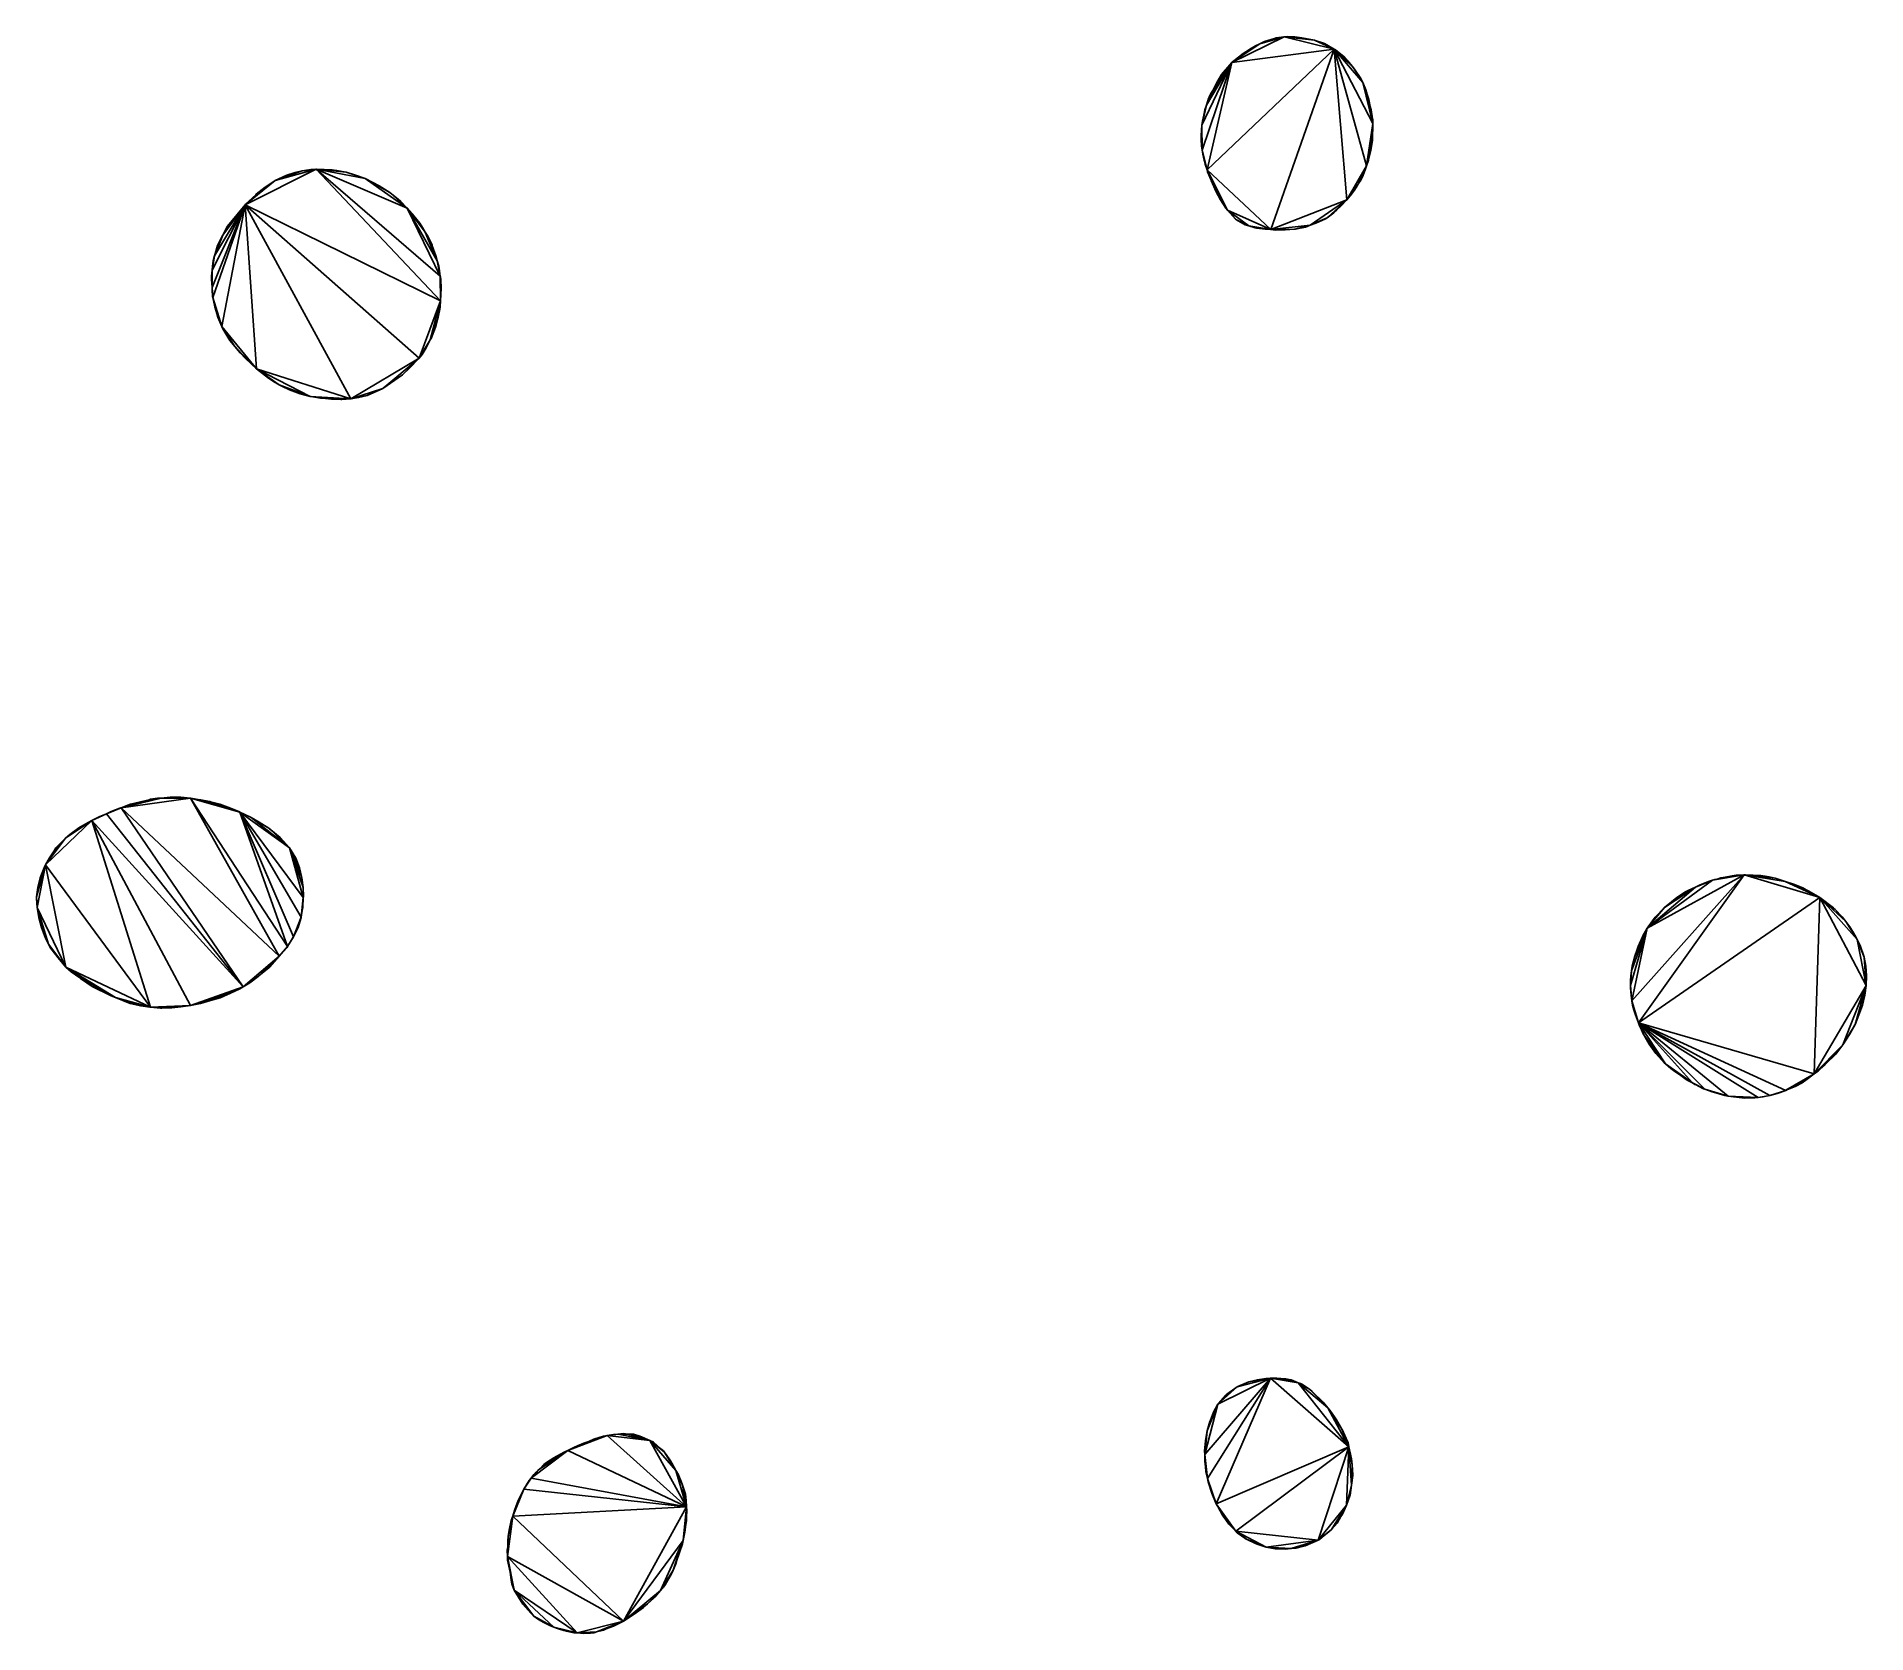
# Model space of a CAD drawing. Extents: x -66 to 78, y -61 to 64.
import ezdxf

# ---------------------------------------------------------------- set-up
doc = ezdxf.new("R2010")
doc.units = 0

msp = doc.modelspace()

# ---------------------------------------------------------------- linework, layer by layer
for points in [[(32.28, 64.16, 146), (30.36, 63.62, 146), (28.16, 62.13, 146)], [(36.21, 63.19, 146), (32.28, 64.16, 146), (28.16, 62.13, 146)], [(30.36, 63.62, 146), (29.88, 63.38, 146), (28.16, 62.13, 146)], [(29.88, 63.38, 146), (29.25, 62.97, 146), (28.16, 62.13, 146)], [(29.88, 63.38, 146), (29.57, 63.19, 146), (29.25, 62.97, 146)], [(30.36, 63.62, 146), (30.02, 63.46, 146), (29.88, 63.38, 146)], [(32.28, 64.16, 146), (31.51, 64.04, 146), (30.36, 63.62, 146)], [(31.51, 64.04, 146), (30.71, 63.78, 146), (30.36, 63.62, 146)], [(32.28, 64.16, 146), (31.63, 64.07, 146), (31.51, 64.04, 146)], [(33.1, 64.16, 146), (32.54, 64.18, 146), (32.28, 64.16, 146)], [(34.65, 63.9, 146), (33.1, 64.16, 146), (32.28, 64.16, 146)], [(36.21, 63.19, 146), (34.65, 63.9, 146), (32.28, 64.16, 146)], [(34.65, 63.9, 146), (33.65, 64.09, 146), (33.1, 64.16, 146)], [(34.7, 63.88, 146), (34.67, 63.89, 146), (34.65, 63.9, 146)], [(36.21, 63.19, 146), (34.7, 63.88, 146), (34.65, 63.9, 146)], [(36.21, 63.19, 146), (35.44, 63.63, 146), (34.7, 63.88, 146)], [(28.16, 62.13, 146), (26.15, 58.78, 146), (25.8, 57.22, 146)], [(28.16, 62.13, 146), (25.8, 57.22, 146), (25.81, 55.26, 146)], [(28.16, 62.13, 146), (25.81, 55.26, 146), (26.2, 53.69, 146)], [(28.16, 62.13, 146), (26.37, 59.41, 146), (26.15, 58.78, 146)], [(36.21, 63.19, 146), (28.16, 62.13, 146), (26.2, 53.69, 146)], [(36.21, 63.19, 146), (26.2, 53.69, 146), (31.21, 49.01, 146)], [(28.16, 62.13, 146), (26.7, 60.02, 146), (26.37, 59.41, 146)], [(28.16, 62.13, 146), (26.97, 60.58, 146), (26.7, 60.02, 146)], [(28.16, 62.13, 146), (27.34, 61.19, 146), (26.97, 60.58, 146)], [(29.25, 62.97, 146), (29.05, 62.85, 146), (28.16, 62.13, 146)], [(29.05, 62.85, 146), (28.32, 62.27, 146), (28.16, 62.13, 146)], [(28.32, 62.27, 146), (28.27, 62.24, 146), (28.16, 62.13, 146)], [(31.21, 49.01, 146), (37.19, 51.35, 146), (36.21, 63.19, 146)], [(36.97, 62.6, 146), (36.31, 63.13, 146), (36.21, 63.19, 146)], [(37.72, 61.73, 146), (36.97, 62.6, 146), (36.21, 63.19, 146)], [(38.46, 60.57, 146), (37.72, 61.73, 146), (36.21, 63.19, 146)], [(39.24, 57.35, 146), (38.46, 60.57, 146), (36.21, 63.19, 146)], [(38.75, 54.01, 146), (39.24, 57.35, 146), (36.21, 63.19, 146)], [(37.19, 51.35, 146), (38.75, 54.01, 146), (36.21, 63.19, 146)], [(37.72, 61.73, 146), (37.27, 62.28, 146), (36.97, 62.6, 146)], [(38.23, 60.95, 146), (37.86, 61.53, 146), (37.72, 61.73, 146)], [(38.46, 60.57, 146), (38.23, 60.95, 146), (37.72, 61.73, 146)], [(38.46, 60.57, 146), (38.35, 60.77, 146), (38.23, 60.95, 146)], [(38.79, 59.63, 146), (38.7, 60, 146), (38.46, 60.57, 146)], [(39.04, 58.68, 146), (38.79, 59.63, 146), (38.46, 60.57, 146)], [(39.24, 57.35, 146), (39.04, 58.68, 146), (38.46, 60.57, 146)], [(26.37, 59.41, 146), (26.33, 59.31, 146), (26.15, 58.78, 146)], [(26.7, 60.02, 146), (26.51, 59.69, 146), (26.37, 59.41, 146)], [(39.04, 58.68, 146), (38.93, 59.22, 146), (38.79, 59.63, 146)], [(26.15, 58.78, 146), (25.94, 58.01, 146), (25.8, 57.22, 146)], [(25.94, 58.01, 146), (25.84, 57.54, 146), (25.8, 57.22, 146)], [(26.15, 58.78, 146), (26.04, 58.41, 146), (25.94, 58.01, 146)], [(39.21, 57.71, 146), (39.11, 58.41, 146), (39.04, 58.68, 146)], [(39.24, 57.35, 146), (39.21, 57.71, 146), (39.04, 58.68, 146)], [(39.24, 57.35, 146), (39.23, 57.62, 146), (39.21, 57.71, 146)], [(25.8, 57.22, 146), (25.74, 56.4, 146), (25.74, 56.26, 146)], [(25.8, 57.22, 146), (25.74, 56.26, 146), (25.75, 56.05, 146)], [(25.8, 57.22, 146), (25.75, 56.05, 146), (25.81, 55.26, 146)], [(38.75, 54.01, 146), (38.92, 54.64, 146), (39.24, 57.35, 146)], [(38.92, 54.64, 146), (39.15, 55.69, 146), (39.24, 57.35, 146)], [(39.15, 55.69, 146), (39.2, 56.04, 146), (39.24, 57.35, 146)], [(39.2, 56.04, 146), (39.22, 56.25, 146), (39.24, 57.35, 146)], [(25.75, 56.05, 146), (25.77, 55.6, 146), (25.81, 55.26, 146)], [(25.81, 55.26, 146), (25.86, 54.93, 146), (25.99, 54.47, 146)], [(25.81, 55.26, 146), (25.99, 54.47, 146), (26.2, 53.69, 146)], [(38.92, 54.64, 146), (39.09, 55.26, 146), (39.15, 55.69, 146)], [(-43.83, 53.75, 146), (-47.07, 52.86, 146), (-49.42, 50.95, 146)], [(-34.06, 43.4, 146), (-43.83, 53.75, 146), (-49.42, 50.95, 146)], [(-43.83, 53.75, 146), (-44.93, 53.61, 146), (-47.07, 52.86, 146)], [(-44.93, 53.61, 146), (-45.58, 53.47, 146), (-47.07, 52.86, 146)], [(-45.58, 53.47, 146), (-46.16, 53.27, 146), (-47.07, 52.86, 146)], [(-44.93, 53.61, 146), (-45.49, 53.5, 146), (-45.58, 53.47, 146)], [(-43.83, 53.75, 146), (-44.27, 53.72, 146), (-44.93, 53.61, 146)], [(-44.27, 53.72, 146), (-44.68, 53.66, 146), (-44.93, 53.61, 146)], [(-43.83, 53.75, 146), (-43.88, 53.75, 146), (-44.27, 53.72, 146)], [(-43.83, 53.75, 146), (-43.85, 53.75, 146), (-43.88, 53.75, 146)], [(-41.48, 53.51, 146), (-42.59, 53.7, 146), (-43.83, 53.75, 146)], [(-40, 53.01, 146), (-41.48, 53.51, 146), (-43.83, 53.75, 146)], [(-36.69, 50.7, 146), (-40, 53.01, 146), (-43.83, 53.75, 146)], [(-34.08, 45.34, 146), (-36.69, 50.7, 146), (-43.83, 53.75, 146)], [(-34.06, 43.4, 146), (-34.08, 45.34, 146), (-43.83, 53.75, 146)], [(-41.48, 53.51, 146), (-42.24, 53.66, 146), (-42.59, 53.7, 146)], [(-40.74, 53.28, 146), (-41.41, 53.49, 146), (-41.48, 53.51, 146)], [(-40, 53.01, 146), (-40.74, 53.28, 146), (-41.48, 53.51, 146)], [(-40, 53.01, 146), (-40.38, 53.16, 146), (-40.74, 53.28, 146)], [(25.99, 54.47, 146), (26.06, 54.14, 146), (26.2, 53.69, 146)], [(26.2, 53.69, 146), (26.25, 53.55, 146), (26.52, 52.9, 146)], [(26.2, 53.69, 146), (26.52, 52.9, 146), (26.92, 51.98, 146)], [(26.2, 53.69, 146), (26.92, 51.98, 146), (27.82, 50.53, 146)], [(26.2, 53.69, 146), (27.82, 50.53, 146), (31.21, 49.01, 146)], [(37.19, 51.35, 146), (38.12, 52.62, 146), (38.75, 54.01, 146)], [(38.12, 52.62, 146), (38.43, 53.15, 146), (38.75, 54.01, 146)], [(38.43, 53.15, 146), (38.64, 53.69, 146), (38.75, 54.01, 146)], [(38.75, 54.01, 146), (38.89, 54.47, 146), (38.92, 54.64, 146)], [(-47.07, 52.86, 146), (-48.59, 51.74, 146), (-49.42, 50.95, 146)], [(-47.07, 52.86, 146), (-47.85, 52.35, 146), (-48.59, 51.74, 146)], [(-47.85, 52.35, 146), (-48.56, 51.78, 146), (-48.59, 51.74, 146)], [(-47.07, 52.86, 146), (-47.54, 52.56, 146), (-47.85, 52.35, 146)], [(-38.9, 52.45, 146), (-39.2, 52.61, 146), (-40, 53.01, 146)], [(-38.06, 51.91, 146), (-38.9, 52.45, 146), (-40, 53.01, 146)], [(-36.69, 50.7, 146), (-38.06, 51.91, 146), (-40, 53.01, 146)], [(-38.06, 51.91, 146), (-38.61, 52.27, 146), (-38.9, 52.45, 146)], [(-37.22, 51.23, 146), (-37.4, 51.39, 146), (-38.06, 51.91, 146)], [(-36.69, 50.7, 146), (-37.22, 51.23, 146), (-38.06, 51.91, 146)], [(26.52, 52.9, 146), (26.54, 52.85, 146), (26.92, 51.98, 146)], [(26.92, 51.98, 146), (26.96, 51.89, 146), (27.27, 51.33, 146)], [(26.92, 51.98, 146), (27.27, 51.33, 146), (27.82, 50.53, 146)], [(37.19, 51.35, 146), (37.81, 52.11, 146), (38.12, 52.62, 146)], [(37.19, 51.35, 146), (37.46, 51.67, 146), (37.81, 52.11, 146)], [(37.81, 52.11, 146), (37.94, 52.31, 146), (38.12, 52.62, 146)], [(38.12, 52.62, 146), (38.3, 52.9, 146), (38.43, 53.15, 146)], [(-49.42, 50.95, 146), (-51.83, 46.95, 146), (-52.03, 45.8, 146)], [(-49.42, 50.95, 146), (-52.03, 45.8, 146), (-52.03, 44.46, 146)], [(-49.42, 50.95, 146), (-52.03, 44.46, 146), (-51.97, 43.66, 146)], [(-49.42, 50.95, 146), (-51.97, 43.66, 146), (-51.26, 41.38, 146)], [(-49.42, 50.95, 146), (-51.19, 48.56, 146), (-51.83, 46.95, 146)], [(-49.42, 50.95, 146), (-51.26, 41.38, 146), (-48.53, 38.06, 146)], [(-49.42, 50.95, 146), (-50.81, 49.26, 146), (-51.19, 48.56, 146)], [(-49.42, 50.95, 146), (-50.73, 49.36, 146), (-50.81, 49.26, 146)], [(-48.59, 51.74, 146), (-49.39, 50.99, 146), (-49.42, 50.95, 146)], [(-49.39, 50.99, 146), (-49.41, 50.97, 146), (-49.42, 50.95, 146)], [(-35.75, 38.89, 146), (-34.06, 43.4, 146), (-49.42, 50.95, 146)], [(-41.11, 35.71, 146), (-35.75, 38.89, 146), (-49.42, 50.95, 146)], [(-49.42, 50.95, 146), (-48.53, 38.06, 146), (-41.11, 35.71, 146)], [(-48.59, 51.74, 146), (-48.62, 51.72, 146), (-49.39, 50.99, 146)], [(-36.69, 50.7, 146), (-37.18, 51.19, 146), (-37.22, 51.23, 146)], [(-36.16, 50.09, 146), (-36.26, 50.22, 146), (-36.69, 50.7, 146)], [(-35.27, 48.8, 146), (-36.16, 50.09, 146), (-36.69, 50.7, 146)], [(-34.33, 46.54, 146), (-35.27, 48.8, 146), (-36.69, 50.7, 146)], [(-34.08, 45.34, 146), (-34.33, 46.54, 146), (-36.69, 50.7, 146)], [(27.27, 51.33, 146), (27.69, 50.68, 146), (27.82, 50.53, 146)], [(27.82, 50.53, 146), (28.45, 49.83, 146), (28.53, 49.77, 146)], [(27.82, 50.53, 146), (28.53, 49.77, 146), (29.49, 49.29, 146)], [(27.82, 50.53, 146), (29.49, 49.29, 146), (31.21, 49.01, 146)], [(31.21, 49.01, 146), (34.31, 49.34, 146), (37.19, 51.35, 146)], [(34.31, 49.34, 146), (35.64, 49.93, 146), (37.19, 51.35, 146)], [(35.64, 49.93, 146), (36.39, 50.53, 146), (37.19, 51.35, 146)], [(35.64, 49.93, 146), (36.17, 50.33, 146), (36.39, 50.53, 146)], [(36.39, 50.53, 146), (36.75, 50.86, 146), (37.19, 51.35, 146)], [(-50.81, 49.26, 146), (-50.89, 49.13, 146), (-51.19, 48.56, 146)], [(-35.27, 48.8, 146), (-35.7, 49.51, 146), (-36.16, 50.09, 146)], [(-35.27, 48.8, 146), (-35.47, 49.17, 146), (-35.7, 49.51, 146)], [(28.53, 49.77, 146), (29.21, 49.39, 146), (29.49, 49.29, 146)], [(29.49, 49.29, 146), (29.99, 49.15, 146), (30.13, 49.12, 146)], [(29.49, 49.29, 146), (30.13, 49.12, 146), (31.21, 49.01, 146)], [(30.13, 49.12, 146), (30.77, 49.04, 146), (31.21, 49.01, 146)], [(31.21, 49.01, 146), (33.09, 49.03, 146), (34.31, 49.34, 146)], [(31.21, 49.01, 146), (32.2, 48.99, 146), (33.09, 49.03, 146)], [(31.21, 49.01, 146), (31.56, 48.97, 146), (32.2, 48.99, 146)], [(32.2, 48.99, 146), (32.35, 48.98, 146), (33.09, 49.03, 146)], [(33.09, 49.03, 146), (33.27, 49.05, 146), (34.31, 49.34, 146)], [(33.09, 49.03, 146), (33.15, 49.03, 146), (33.27, 49.05, 146)], [(33.27, 49.05, 146), (33.94, 49.2, 146), (34.31, 49.34, 146)], [(34.31, 49.34, 146), (35.52, 49.86, 146), (35.64, 49.93, 146)], [(34.31, 49.34, 146), (34.76, 49.5, 146), (35.52, 49.86, 146)], [(35.52, 49.86, 146), (35.56, 49.88, 146), (35.64, 49.93, 146)], [(-51.19, 48.56, 146), (-51.79, 47.1, 146), (-51.83, 46.95, 146)], [(-51.19, 48.56, 146), (-51.59, 47.76, 146), (-51.79, 47.1, 146)], [(-34.72, 47.77, 146), (-35.11, 48.56, 146), (-35.27, 48.8, 146)], [(-34.71, 47.73, 146), (-34.72, 47.77, 146), (-35.27, 48.8, 146)], [(-34.33, 46.54, 146), (-34.71, 47.73, 146), (-35.27, 48.8, 146)], [(-34.72, 47.77, 146), (-34.99, 48.34, 146), (-35.11, 48.56, 146)], [(-34.71, 47.73, 146), (-34.72, 47.75, 146), (-34.72, 47.77, 146)], [(-34.33, 46.54, 146), (-34.43, 46.95, 146), (-34.71, 47.73, 146)], [(-51.83, 46.95, 146), (-51.98, 46.14, 146), (-52.03, 45.8, 146)], [(-51.83, 46.95, 146), (-51.93, 46.54, 146), (-51.98, 46.14, 146)], [(-34.17, 45.94, 146), (-34.21, 46.14, 146), (-34.33, 46.54, 146)], [(-34.08, 45.34, 146), (-34.17, 45.94, 146), (-34.33, 46.54, 146)], [(-52.03, 45.8, 146), (-52.06, 45.34, 146), (-52.07, 45.08, 146)], [(-52.03, 45.8, 146), (-52.07, 45.08, 146), (-52.03, 44.46, 146)], [(-34.05, 45.06, 146), (-34.07, 45.31, 146), (-34.08, 45.34, 146)], [(-34.02, 44.39, 146), (-34.05, 45.06, 146), (-34.08, 45.34, 146)], [(-34.06, 43.4, 146), (-34.02, 44.39, 146), (-34.08, 45.34, 146)], [(-52.03, 44.46, 146), (-52.03, 44.29, 146), (-51.98, 43.73, 146)], [(-52.03, 44.46, 146), (-51.98, 43.73, 146), (-51.97, 43.66, 146)], [(-51.97, 43.66, 146), (-51.81, 42.93, 146), (-51.7, 42.6, 146)], [(-51.97, 43.66, 146), (-51.7, 42.6, 146), (-51.26, 41.38, 146)], [(-35.75, 38.89, 146), (-34.87, 40.34, 146), (-34.06, 43.4, 146)], [(-34.87, 40.34, 146), (-34.3, 41.94, 146), (-34.06, 43.4, 146)], [(-34.3, 41.94, 146), (-34.13, 42.75, 146), (-34.06, 43.4, 146)], [(-34.13, 42.75, 146), (-34.1, 42.93, 146), (-34.06, 43.4, 146)], [(-34.06, 43.4, 146), (-34.03, 44.05, 146), (-34.02, 44.39, 146)], [(-51.7, 42.6, 146), (-51.57, 42.11, 146), (-51.26, 41.38, 146)], [(-34.87, 40.34, 146), (-34.81, 40.45, 146), (-34.3, 41.94, 146)], [(-34.81, 40.45, 146), (-34.47, 41.32, 146), (-34.3, 41.94, 146)], [(-34.3, 41.94, 146), (-34.25, 42.12, 146), (-34.13, 42.75, 146)], [(-51.26, 41.38, 146), (-51.24, 41.32, 146), (-51.17, 41.19, 146)], [(-51.26, 41.38, 146), (-51.17, 41.19, 146), (-50.23, 39.81, 146)], [(-51.26, 41.38, 146), (-50.23, 39.81, 146), (-48.53, 38.06, 146)], [(-51.17, 41.19, 146), (-50.62, 40.29, 146), (-50.23, 39.81, 146)], [(-35.75, 38.89, 146), (-35.52, 39.19, 146), (-34.87, 40.34, 146)], [(-35.52, 39.19, 146), (-35.2, 39.71, 146), (-34.87, 40.34, 146)], [(-50.23, 39.81, 146), (-50.16, 39.72, 146), (-49.82, 39.31, 146)], [(-50.23, 39.81, 146), (-49.82, 39.31, 146), (-48.53, 38.06, 146)], [(-49.82, 39.31, 146), (-49.4, 38.87, 146), (-48.53, 38.06, 146)], [(-41.11, 35.71, 146), (-38.61, 36.51, 146), (-35.75, 38.89, 146)], [(-38.61, 36.51, 146), (-37.06, 37.59, 146), (-35.75, 38.89, 146)], [(-37.06, 37.59, 146), (-36.51, 38.11, 146), (-35.75, 38.89, 146)], [(-48.53, 38.06, 146), (-48.29, 37.86, 146), (-47.59, 37.33, 146)], [(-48.53, 38.06, 146), (-47.59, 37.33, 146), (-46.76, 36.81, 146)], [(-48.53, 38.06, 146), (-46.76, 36.81, 146), (-44.32, 35.89, 146)], [(-48.53, 38.06, 146), (-44.32, 35.89, 146), (-41.11, 35.71, 146)], [(-38.61, 36.51, 146), (-38.54, 36.55, 146), (-37.06, 37.59, 146)], [(-47.59, 37.33, 146), (-47.2, 37.06, 146), (-46.76, 36.81, 146)], [(-46.76, 36.81, 146), (-46.48, 36.66, 146), (-45.94, 36.4, 146)], [(-46.76, 36.81, 146), (-45.94, 36.4, 146), (-44.32, 35.89, 146)], [(-45.94, 36.4, 146), (-45.1, 36.09, 146), (-44.32, 35.89, 146)], [(-41.11, 35.71, 146), (-39.84, 35.97, 146), (-38.61, 36.51, 146)], [(-41.11, 35.71, 146), (-40.51, 35.8, 146), (-39.84, 35.97, 146)], [(-39.84, 35.97, 146), (-38.67, 36.48, 146), (-38.61, 36.51, 146)], [(-44.32, 35.89, 146), (-44.27, 35.88, 146), (-44.24, 35.87, 146)], [(-44.32, 35.89, 146), (-44.24, 35.87, 146), (-43.12, 35.72, 146)], [(-44.32, 35.89, 146), (-43.12, 35.72, 146), (-41.11, 35.71, 146)], [(-44.24, 35.87, 146), (-43.5, 35.75, 146), (-43.12, 35.72, 146)], [(-43.12, 35.72, 146), (-42.63, 35.67, 146), (-41.89, 35.65, 146)], [(-43.12, 35.72, 146), (-41.89, 35.65, 146), (-41.11, 35.71, 146)], [(-41.89, 35.65, 146), (-41.83, 35.65, 146), (-41.11, 35.71, 146)], [(-55.27, 4.37, 146), (-55.31, 4.38, 146), (-56.03, 4.31, 146)], [(-54.49, 4.37, 146), (-55.27, 4.37, 146), (-56.03, 4.31, 146)], [(-53.71, 4.3, 146), (-54.49, 4.37, 146), (-56.03, 4.31, 146)], [(-54.49, 4.37, 146), (-54.53, 4.37, 146), (-55.27, 4.37, 146)], [(-53.71, 4.3, 146), (-53.75, 4.3, 146), (-54.49, 4.37, 146)], [(-60.32, 3.06, 146), (-61.01, 2.77, 146), (-61.49, 2.54, 146)], [(-49.57, -10.52, 146), (-60.32, 3.06, 146), (-61.49, 2.54, 146)], [(-60.32, 3.06, 146), (-60.84, 2.85, 146), (-61.01, 2.77, 146)], [(-59.17, 3.54, 146), (-59.97, 3.24, 146), (-60.32, 3.06, 146)], [(-49.57, -10.52, 146), (-59.17, 3.54, 146), (-60.32, 3.06, 146)], [(-59.17, 3.54, 146), (-59.28, 3.51, 146), (-59.97, 3.24, 146)], [(-59.17, 3.54, 146), (-59.21, 3.53, 146), (-59.28, 3.51, 146)], [(-56.03, 4.31, 146), (-56.98, 4.18, 146), (-59.17, 3.54, 146)], [(-53.71, 4.3, 146), (-56.03, 4.31, 146), (-59.17, 3.54, 146)], [(-46.74, -8.11, 146), (-53.71, 4.3, 146), (-59.17, 3.54, 146)], [(-56.98, 4.18, 146), (-58.43, 3.83, 146), (-59.17, 3.54, 146)], [(-49.57, -10.52, 146), (-46.74, -8.11, 146), (-59.17, 3.54, 146)], [(-56.14, 4.31, 146), (-56.87, 4.23, 146), (-56.98, 4.18, 146)], [(-56.03, 4.31, 146), (-56.14, 4.31, 146), (-56.98, 4.18, 146)], [(-56.14, 4.31, 146), (-56.32, 4.29, 146), (-56.87, 4.23, 146)], [(-56.03, 4.31, 146), (-56.09, 4.31, 146), (-56.14, 4.31, 146)], [(-52.97, 4.18, 146), (-52.98, 4.18, 146), (-53.71, 4.3, 146)], [(-49.84, 3.21, 146), (-52.97, 4.18, 146), (-53.71, 4.3, 146)], [(-46.1, -7.37, 146), (-49.84, 3.21, 146), (-53.71, 4.3, 146)], [(-46.74, -8.11, 146), (-46.1, -7.37, 146), (-53.71, 4.3, 146)], [(-49.84, 3.21, 146), (-52.93, 4.17, 146), (-52.97, 4.18, 146)], [(-52.15, 4.01, 146), (-52.19, 4.03, 146), (-52.93, 4.17, 146)], [(-49.84, 3.21, 146), (-52.15, 4.01, 146), (-52.93, 4.17, 146)], [(-49.84, 3.21, 146), (-51.41, 3.82, 146), (-52.15, 4.01, 146)], [(-49.84, 3.21, 146), (-50.58, 3.52, 146), (-51.41, 3.82, 146)], [(-49.84, 3.21, 146), (-49.88, 3.23, 146), (-50.58, 3.52, 146)], [(-48.96, 2.78, 146), (-49, 2.8, 146), (-49.84, 3.21, 146)], [(-45.95, 0.39, 146), (-48.96, 2.78, 146), (-49.84, 3.21, 146)], [(-44.86, -3.52, 146), (-45.95, 0.39, 146), (-49.84, 3.21, 146)], [(-45.03, -5.06, 146), (-44.86, -3.52, 146), (-49.84, 3.21, 146)], [(-45.63, -6.6, 146), (-45.03, -5.06, 146), (-49.84, 3.21, 146)], [(-46.1, -7.37, 146), (-45.63, -6.6, 146), (-49.84, 3.21, 146)], [(-61.49, 2.54, 146), (-63.55, 1.16, 146), (-65.11, -0.93, 146)], [(-56.86, -12.12, 146), (-61.49, 2.54, 146), (-65.11, -0.93, 146)], [(-61.49, 2.54, 146), (-62.5, 1.97, 146), (-63.55, 1.16, 146)], [(-62.5, 1.97, 146), (-63.2, 1.44, 146), (-63.55, 1.16, 146)], [(-61.49, 2.54, 146), (-62.37, 2.05, 146), (-62.5, 1.97, 146)], [(-53.71, -11.99, 146), (-49.57, -10.52, 146), (-61.49, 2.54, 146)], [(-56.86, -12.12, 146), (-53.71, -11.99, 146), (-61.49, 2.54, 146)], [(-48.96, 2.78, 146), (-48.97, 2.79, 146), (-49, 2.8, 146)], [(-47.57, 1.94, 146), (-48.32, 2.42, 146), (-48.96, 2.78, 146)], [(-45.95, 0.39, 146), (-47.57, 1.94, 146), (-48.96, 2.78, 146)], [(-46.66, 1.2, 146), (-47.5, 1.89, 146), (-47.57, 1.94, 146)], [(-45.95, 0.39, 146), (-46.66, 1.2, 146), (-47.57, 1.94, 146)], [(-63.55, 1.16, 146), (-64.45, 0.17, 146), (-65.11, -0.93, 146)], [(-64.45, 0.17, 146), (-64.81, -0.39, 146), (-65.11, -0.93, 146)], [(-63.55, 1.16, 146), (-64.3, 0.39, 146), (-64.45, 0.17, 146)], [(-45.95, 0.39, 146), (-46.66, 1.19, 146), (-46.66, 1.2, 146)], [(-45.95, 0.39, 146), (-45.96, 0.41, 146), (-46.66, 1.19, 146)], [(-45.14, -1.17, 146), (-45.45, -0.41, 146), (-45.95, 0.39, 146)], [(-45.14, -1.18, 146), (-45.14, -1.17, 146), (-45.95, 0.39, 146)], [(-44.99, -1.87, 146), (-45.14, -1.18, 146), (-45.95, 0.39, 146)], [(-44.87, -2.73, 146), (-44.99, -1.87, 146), (-45.95, 0.39, 146)], [(-44.86, -3.52, 146), (-44.87, -2.73, 146), (-45.95, 0.39, 146)], [(-65.11, -0.93, 146), (-65.53, -1.95, 146), (-65.82, -3.45, 146)], [(-65.11, -0.93, 146), (-65.82, -3.45, 146), (-65.78, -4.3, 146)], [(-65.11, -0.93, 146), (-65.78, -4.3, 146), (-63.52, -8.98, 146)], [(-65.11, -0.93, 146), (-65.23, -1.17, 146), (-65.53, -1.95, 146)], [(-65.11, -0.93, 146), (-63.52, -8.98, 146), (-56.86, -12.12, 146)], [(-45.14, -1.18, 146), (-45.14, -1.17, 146), (-45.14, -1.17, 146)], [(-65.53, -1.95, 146), (-65.72, -2.73, 146), (-65.82, -3.45, 146)], [(-44.87, -2.73, 146), (-44.97, -1.95, 146), (-44.99, -1.87, 146)], [(-44.86, -3.52, 146), (-44.85, -3.43, 146), (-44.87, -2.73, 146)], [(68.43, -1.72, 146), (60.82, -5.93, 146), (59.61, -11.63, 146)], [(68.43, -1.72, 146), (59.61, -11.63, 146), (60.13, -13.37, 146)], [(74.38, -3.51, 146), (68.43, -1.72, 146), (60.13, -13.37, 146)], [(68.43, -1.72, 146), (65.95, -2.15, 146), (60.82, -5.93, 146)], [(65.95, -2.15, 146), (64.62, -2.69, 146), (60.82, -5.93, 146)], [(64.62, -2.69, 146), (62.18, -4.29, 146), (60.82, -5.93, 146)], [(64.62, -2.69, 146), (63.76, -3.1, 146), (62.18, -4.29, 146)], [(64.62, -2.69, 146), (64.37, -2.8, 146), (63.76, -3.1, 146)], [(64.37, -2.8, 146), (63.98, -2.98, 146), (63.76, -3.1, 146)], [(65.95, -2.15, 146), (65.71, -2.23, 146), (64.62, -2.69, 146)], [(65.71, -2.23, 146), (65.24, -2.4, 146), (64.62, -2.69, 146)], [(65.24, -2.4, 146), (64.93, -2.53, 146), (64.62, -2.69, 146)], [(65.95, -2.15, 146), (65.88, -2.17, 146), (65.71, -2.23, 146)], [(68.43, -1.72, 146), (66.95, -1.9, 146), (65.95, -2.15, 146)], [(66.95, -1.9, 146), (66.31, -2.06, 146), (65.95, -2.15, 146)], [(66.31, -2.06, 146), (66.13, -2.1, 146), (65.95, -2.15, 146)], [(66.95, -1.9, 146), (66.6, -1.97, 146), (66.31, -2.06, 146)], [(68.43, -1.72, 146), (67.81, -1.76, 146), (66.95, -1.9, 146)], [(67.81, -1.76, 146), (67.5, -1.81, 146), (66.95, -1.9, 146)], [(68.55, -1.73, 146), (68.46, -1.72, 146), (68.43, -1.72, 146)], [(69.74, -1.79, 146), (68.55, -1.73, 146), (68.43, -1.72, 146)], [(70.25, -1.87, 146), (69.74, -1.79, 146), (68.43, -1.72, 146)], [(70.86, -1.99, 146), (70.25, -1.87, 146), (68.43, -1.72, 146)], [(71.66, -2.26, 146), (70.86, -1.99, 146), (68.43, -1.72, 146)], [(74.38, -3.51, 146), (71.66, -2.26, 146), (68.43, -1.72, 146)], [(70.86, -1.99, 146), (70.4, -1.89, 146), (70.25, -1.87, 146)], [(71.66, -2.26, 146), (70.96, -2.02, 146), (70.86, -1.99, 146)], [(72.31, -2.46, 146), (71.67, -2.26, 146), (71.66, -2.26, 146)], [(74.38, -3.51, 146), (72.31, -2.46, 146), (71.66, -2.26, 146)], [(73.3, -2.9, 146), (73.04, -2.76, 146), (72.31, -2.46, 146)], [(74.38, -3.51, 146), (73.3, -2.9, 146), (72.31, -2.46, 146)], [(-65.82, -3.45, 146), (-65.82, -3.52, 146), (-65.82, -3.55, 146)], [(-65.82, -3.45, 146), (-65.82, -3.55, 146), (-65.78, -4.3, 146)], [(-65.82, -3.55, 146), (-65.82, -3.59, 146), (-65.78, -4.3, 146)], [(-65.78, -4.3, 146), (-65.66, -5.08, 146), (-65.45, -5.86, 146)], [(-65.78, -4.3, 146), (-65.45, -5.86, 146), (-64.88, -7.18, 146)], [(-65.78, -4.3, 146), (-64.88, -7.18, 146), (-63.52, -8.98, 146)], [(-45.03, -5.06, 146), (-44.94, -4.53, 146), (-44.86, -3.52, 146)], [(-44.94, -4.53, 146), (-44.9, -4.3, 146), (-44.86, -3.52, 146)], [(-44.9, -4.3, 146), (-44.88, -4.03, 146), (-44.86, -3.52, 146)], [(73.94, -17.38, 146), (74.38, -3.51, 146), (60.13, -13.37, 146)], [(62.18, -4.29, 146), (60.88, -5.82, 146), (60.82, -5.93, 146)], [(62.18, -4.29, 146), (61.45, -5.05, 146), (60.88, -5.82, 146)], [(62.18, -4.29, 146), (62.14, -4.34, 146), (61.45, -5.05, 146)], [(63.76, -3.1, 146), (63.14, -3.51, 146), (62.18, -4.29, 146)], [(63.14, -3.51, 146), (62.29, -4.2, 146), (62.18, -4.29, 146)], [(63.76, -3.1, 146), (63.21, -3.46, 146), (63.14, -3.51, 146)], [(74.38, -3.51, 146), (73.51, -3.01, 146), (73.3, -2.9, 146)], [(73.94, -17.38, 146), (78.03, -10.44, 146), (74.38, -3.51, 146)], [(75.59, -4.45, 146), (75.45, -4.31, 146), (74.38, -3.51, 146)], [(76.44, -5.4, 146), (75.59, -4.45, 146), (74.38, -3.51, 146)], [(77.32, -6.8, 146), (76.44, -5.4, 146), (74.38, -3.51, 146)], [(78.03, -10.44, 146), (77.32, -6.8, 146), (74.38, -3.51, 146)], [(-45.63, -6.6, 146), (-45.26, -5.86, 146), (-45.03, -5.06, 146)], [(-45.26, -5.86, 146), (-45.03, -5.08, 146), (-45.03, -5.06, 146)], [(-45.03, -5.06, 146), (-45.02, -5.01, 146), (-44.94, -4.53, 146)], [(61.45, -5.05, 146), (61.44, -5.06, 146), (60.88, -5.82, 146)], [(76.44, -5.4, 146), (76.14, -5.04, 146), (75.59, -4.45, 146)], [(77.04, -6.3, 146), (76.74, -5.82, 146), (76.44, -5.4, 146)], [(77.32, -6.8, 146), (77.04, -6.3, 146), (76.44, -5.4, 146)], [(-65.45, -5.86, 146), (-65.14, -6.64, 146), (-64.88, -7.18, 146)], [(-64.88, -7.18, 146), (-64.76, -7.43, 146), (-64.7, -7.53, 146)], [(-64.88, -7.18, 146), (-64.7, -7.53, 146), (-63.52, -8.98, 146)], [(-46.1, -7.37, 146), (-45.65, -6.64, 146), (-45.63, -6.6, 146)], [(60.82, -5.93, 146), (59.58, -9.28, 146), (59.49, -10.44, 146)], [(60.82, -5.93, 146), (59.49, -10.44, 146), (59.61, -11.63, 146)], [(60.82, -5.93, 146), (59.83, -8.13, 146), (59.58, -9.28, 146)], [(60.82, -5.93, 146), (60.43, -6.61, 146), (59.83, -8.13, 146)], [(60.43, -6.61, 146), (59.99, -7.67, 146), (59.83, -8.13, 146)], [(60.43, -6.61, 146), (60.09, -7.36, 146), (59.99, -7.67, 146)], [(60.82, -5.93, 146), (60.45, -6.58, 146), (60.43, -6.61, 146)], [(60.45, -6.58, 146), (60.44, -6.59, 146), (60.43, -6.61, 146)], [(60.88, -5.82, 146), (60.85, -5.87, 146), (60.82, -5.93, 146)], [(77.32, -6.8, 146), (77.22, -6.59, 146), (77.04, -6.3, 146)], [(77.82, -8.04, 146), (77.57, -7.35, 146), (77.32, -6.8, 146)], [(77.87, -8.21, 146), (77.82, -8.04, 146), (77.32, -6.8, 146)], [(78.03, -10.44, 146), (77.87, -8.21, 146), (77.32, -6.8, 146)], [(-64.7, -7.53, 146), (-64.13, -8.25, 146), (-63.52, -8.98, 146)], [(-49.57, -10.52, 146), (-48.35, -9.68, 146), (-46.74, -8.11, 146)], [(-48.35, -9.68, 146), (-47.52, -8.98, 146), (-46.74, -8.11, 146)], [(-47.52, -8.98, 146), (-46.79, -8.18, 146), (-46.74, -8.11, 146)], [(-46.74, -8.11, 146), (-46.13, -7.43, 146), (-46.1, -7.37, 146)], [(-46.13, -7.43, 146), (-46.13, -7.42, 146), (-46.1, -7.37, 146)], [(59.83, -8.13, 146), (59.64, -8.9, 146), (59.58, -9.28, 146)], [(59.83, -8.13, 146), (59.68, -8.72, 146), (59.64, -8.9, 146)], [(59.99, -7.67, 146), (59.91, -7.9, 146), (59.83, -8.13, 146)], [(77.87, -8.21, 146), (77.85, -8.13, 146), (77.82, -8.04, 146)], [(78.05, -9.67, 146), (78, -8.9, 146), (77.87, -8.21, 146)], [(78.03, -10.44, 146), (78.05, -9.67, 146), (77.87, -8.21, 146)], [(-63.52, -8.98, 146), (-63.31, -9.18, 146), (-63.11, -9.35, 146)], [(-63.52, -8.98, 146), (-63.11, -9.35, 146), (-62.4, -9.83, 146)], [(-63.52, -8.98, 146), (-62.4, -9.83, 146), (-59.62, -11.38, 146)], [(-63.52, -8.98, 146), (-59.62, -11.38, 146), (-56.86, -12.12, 146)], [(-63.11, -9.35, 146), (-62.5, -9.77, 146), (-62.4, -9.83, 146)], [(-62.4, -9.83, 146), (-62.36, -9.87, 146), (-61.45, -10.51, 146)], [(-62.4, -9.83, 146), (-61.45, -10.51, 146), (-59.62, -11.38, 146)], [(-49.57, -10.52, 146), (-48.39, -9.71, 146), (-48.35, -9.68, 146)], [(-49.57, -10.52, 146), (-49.06, -10.21, 146), (-48.39, -9.71, 146)], [(-48.39, -9.71, 146), (-48.37, -9.7, 146), (-48.35, -9.68, 146)], [(-48.35, -9.68, 146), (-47.54, -9, 146), (-47.52, -8.98, 146)], [(59.58, -9.28, 146), (59.51, -10.04, 146), (59.49, -10.44, 146)], [(59.58, -9.28, 146), (59.52, -9.67, 146), (59.51, -10.04, 146)], [(78.03, -10.44, 146), (78.03, -10.28, 146), (78.05, -9.67, 146)], [(-61.45, -10.51, 146), (-59.95, -11.23, 146), (-59.62, -11.38, 146)], [(-59.62, -11.38, 146), (-58.5, -11.82, 146), (-58.47, -11.83, 146)], [(-59.62, -11.38, 146), (-58.47, -11.83, 146), (-57.62, -12.02, 146)], [(-59.62, -11.38, 146), (-57.62, -12.02, 146), (-56.86, -12.12, 146)], [(-53.71, -11.99, 146), (-52.93, -11.84, 146), (-49.57, -10.52, 146)], [(-52.93, -11.84, 146), (-52.15, -11.61, 146), (-49.57, -10.52, 146)], [(-52.15, -11.61, 146), (-51.4, -11.41, 146), (-49.57, -10.52, 146)], [(-51.4, -11.41, 146), (-50.59, -11.02, 146), (-49.57, -10.52, 146)], [(-51.4, -11.41, 146), (-50.63, -11.04, 146), (-50.59, -11.02, 146)], [(-50.59, -11.02, 146), (-49.84, -10.68, 146), (-49.57, -10.52, 146)], [(-49.84, -10.68, 146), (-49.6, -10.54, 146), (-49.57, -10.52, 146)], [(59.49, -10.44, 146), (59.49, -10.6, 146), (59.54, -11.2, 146)], [(59.49, -10.44, 146), (59.54, -11.2, 146), (59.61, -11.63, 146)], [(73.94, -17.38, 146), (76.18, -15.08, 146), (78.03, -10.44, 146)], [(76.18, -15.08, 146), (77.15, -13.5, 146), (78.03, -10.44, 146)], [(77.15, -13.5, 146), (77.73, -11.97, 146), (78.03, -10.44, 146)], [(77.73, -11.97, 146), (77.91, -11.2, 146), (78.03, -10.44, 146)], [(-58.47, -11.83, 146), (-58.43, -11.84, 146), (-57.62, -12.02, 146)], [(-57.62, -12.02, 146), (-57.6, -12.02, 146), (-56.93, -12.12, 146)], [(-57.62, -12.02, 146), (-56.93, -12.12, 146), (-56.86, -12.12, 146)], [(-56.93, -12.12, 146), (-56.89, -12.12, 146), (-56.86, -12.12, 146)], [(-56.86, -12.12, 146), (-55.19, -12.18, 146), (-53.71, -11.99, 146)], [(-56.86, -12.12, 146), (-56.09, -12.21, 146), (-55.97, -12.2, 146)], [(-56.86, -12.12, 146), (-55.97, -12.2, 146), (-55.19, -12.18, 146)], [(-55.97, -12.2, 146), (-55.31, -12.19, 146), (-55.19, -12.18, 146)], [(-55.19, -12.18, 146), (-54.49, -12.11, 146), (-53.71, -11.99, 146)], [(-55.19, -12.18, 146), (-54.53, -12.11, 146), (-54.49, -12.11, 146)], [(-54.49, -12.11, 146), (-53.75, -12, 146), (-53.71, -11.99, 146)], [(-53.71, -11.99, 146), (-52.97, -11.85, 146), (-52.93, -11.84, 146)], [(-52.93, -11.84, 146), (-52.19, -11.62, 146), (-52.15, -11.61, 146)], [(59.61, -11.63, 146), (59.66, -11.97, 146), (59.77, -12.34, 146)], [(59.61, -11.63, 146), (59.77, -12.34, 146), (59.9, -12.74, 146)], [(59.61, -11.63, 146), (59.9, -12.74, 146), (60.13, -13.37, 146)], [(77.15, -13.5, 146), (77.46, -12.74, 146), (77.73, -11.97, 146)], [(60.13, -13.37, 146), (60.19, -13.53, 146), (60.51, -14.25, 146)], [(60.13, -13.37, 146), (60.51, -14.25, 146), (60.52, -14.27, 146)], [(60.13, -13.37, 146), (60.52, -14.27, 146), (60.55, -14.31, 146)], [(60.13, -13.37, 146), (60.55, -14.31, 146), (62.24, -16.58, 146)], [(60.13, -13.37, 146), (62.24, -16.58, 146), (64.36, -18.09, 146)], [(71.7, -18.68, 146), (73.94, -17.38, 146), (60.13, -13.37, 146)], [(70.45, -19.08, 146), (71.7, -18.68, 146), (60.13, -13.37, 146)], [(60.13, -13.37, 146), (64.36, -18.09, 146), (65.34, -18.57, 146)], [(69.53, -19.23, 146), (70.45, -19.08, 146), (60.13, -13.37, 146)], [(60.13, -13.37, 146), (65.34, -18.57, 146), (67.17, -19.12, 146)], [(60.13, -13.37, 146), (67.17, -19.12, 146), (69.53, -19.23, 146)], [(60.52, -14.27, 146), (60.53, -14.28, 146), (60.55, -14.31, 146)], [(60.55, -14.31, 146), (60.96, -15.04, 146), (61.49, -15.78, 146)], [(60.55, -14.31, 146), (61.49, -15.78, 146), (62.24, -16.58, 146)], [(76.18, -15.08, 146), (76.71, -14.28, 146), (77.15, -13.5, 146)], [(76.18, -15.08, 146), (76.36, -14.81, 146), (76.71, -14.28, 146)], [(76.71, -14.28, 146), (77.14, -13.52, 146), (77.15, -13.5, 146)], [(61.49, -15.78, 146), (62.15, -16.5, 146), (62.24, -16.58, 146)], [(73.94, -17.38, 146), (74.79, -16.67, 146), (76.18, -15.08, 146)], [(74.79, -16.67, 146), (74.84, -16.62, 146), (76.18, -15.08, 146)], [(74.84, -16.62, 146), (75.63, -15.82, 146), (76.18, -15.08, 146)], [(62.24, -16.58, 146), (62.32, -16.65, 146), (62.67, -16.95, 146)], [(62.24, -16.58, 146), (62.67, -16.95, 146), (63.46, -17.5, 146)], [(62.24, -16.58, 146), (63.46, -17.5, 146), (64.36, -18.09, 146)], [(62.67, -16.95, 146), (62.99, -17.18, 146), (63.46, -17.5, 146)], [(73.94, -17.38, 146), (74.24, -17.16, 146), (74.79, -16.67, 146)], [(63.46, -17.5, 146), (63.76, -17.73, 146), (63.95, -17.86, 146)], [(63.46, -17.5, 146), (63.95, -17.86, 146), (64.36, -18.09, 146)], [(64.36, -18.09, 146), (64.55, -18.2, 146), (64.57, -18.21, 146)], [(64.36, -18.09, 146), (64.57, -18.21, 146), (64.6, -18.22, 146)], [(64.36, -18.09, 146), (64.6, -18.22, 146), (65.34, -18.57, 146)], [(64.6, -18.22, 146), (65.24, -18.54, 146), (65.34, -18.57, 146)], [(65.34, -18.57, 146), (65.91, -18.79, 146), (66.21, -18.87, 146)], [(65.34, -18.57, 146), (66.21, -18.87, 146), (66.55, -18.96, 146)], [(65.34, -18.57, 146), (66.55, -18.96, 146), (67.17, -19.12, 146)], [(70.45, -19.08, 146), (71.03, -18.91, 146), (71.7, -18.68, 146)], [(71.03, -18.91, 146), (71.06, -18.9, 146), (71.7, -18.68, 146)], [(71.7, -18.68, 146), (71.72, -18.67, 146), (73.94, -17.38, 146)], [(71.72, -18.67, 146), (72.44, -18.36, 146), (73.94, -17.38, 146)], [(71.72, -18.67, 146), (72.31, -18.43, 146), (72.44, -18.36, 146)], [(72.44, -18.36, 146), (72.99, -18.07, 146), (73.94, -17.38, 146)], [(72.99, -18.07, 146), (73.28, -17.87, 146), (73.94, -17.38, 146)], [(66.55, -18.96, 146), (66.92, -19.07, 146), (67.17, -19.12, 146)], [(67.17, -19.12, 146), (67.84, -19.21, 146), (68.46, -19.28, 146)], [(67.17, -19.12, 146), (68.46, -19.28, 146), (69.53, -19.23, 146)], [(68.46, -19.28, 146), (68.97, -19.26, 146), (69.53, -19.23, 146)], [(68.97, -19.26, 146), (69.28, -19.25, 146), (69.53, -19.23, 146)], [(69.53, -19.23, 146), (69.71, -19.22, 146), (70.45, -19.08, 146)], [(69.71, -19.22, 146), (69.91, -19.19, 146), (70.45, -19.08, 146)], [(26.02, -47.29, 146), (26.25, -49.18, 146), (31.19, -41.29, 146)], [(31.19, -41.29, 146), (27.06, -43.35, 146), (26.02, -47.29, 146)], [(26.25, -49.18, 146), (26.93, -51.18, 146), (31.19, -41.29, 146)], [(26.93, -51.18, 146), (37.36, -46.7, 146), (31.19, -41.29, 146)], [(31.19, -41.29, 146), (28.58, -41.99, 146), (27.06, -43.35, 146)], [(31.19, -41.29, 146), (29.5, -41.6, 146), (28.58, -41.99, 146)], [(29.5, -41.6, 146), (28.63, -41.96, 146), (28.58, -41.99, 146)], [(31.19, -41.29, 146), (29.84, -41.51, 146), (29.5, -41.6, 146)], [(29.84, -41.51, 146), (29.62, -41.57, 146), (29.5, -41.6, 146)], [(31.19, -41.29, 146), (30.17, -41.42, 146), (29.84, -41.51, 146)], [(31.19, -41.29, 146), (30.82, -41.32, 146), (30.17, -41.42, 146)], [(32, -41.33, 146), (31.7, -41.3, 146), (31.19, -41.29, 146)], [(33.36, -41.66, 146), (32, -41.33, 146), (31.19, -41.29, 146)], [(37.36, -46.7, 146), (33.36, -41.66, 146), (31.19, -41.29, 146)], [(33.36, -41.66, 146), (32.36, -41.35, 146), (32, -41.33, 146)], [(33.36, -41.66, 146), (32.81, -41.44, 146), (32.36, -41.35, 146)], [(34.26, -42.16, 146), (33.54, -41.71, 146), (33.36, -41.66, 146)], [(35.7, -43.64, 146), (34.26, -42.16, 146), (33.36, -41.66, 146)], [(37.36, -46.7, 146), (35.7, -43.64, 146), (33.36, -41.66, 146)], [(34.26, -42.16, 146), (33.66, -41.77, 146), (33.54, -41.71, 146)], [(28.58, -41.99, 146), (27.65, -42.65, 146), (27.06, -43.35, 146)], [(27.65, -42.65, 146), (27.12, -43.26, 146), (27.06, -43.35, 146)], [(28.58, -41.99, 146), (27.75, -42.55, 146), (27.65, -42.65, 146)], [(35.34, -43.19, 146), (34.46, -42.34, 146), (34.26, -42.16, 146)], [(35.7, -43.64, 146), (35.34, -43.19, 146), (34.26, -42.16, 146)], [(27.06, -43.35, 146), (26.22, -45.45, 146), (26.02, -47.29, 146)], [(27.06, -43.35, 146), (26.45, -44.68, 146), (26.22, -45.45, 146)], [(27.06, -43.35, 146), (26.71, -43.97, 146), (26.45, -44.68, 146)], [(35.7, -43.64, 146), (35.59, -43.5, 146), (35.34, -43.19, 146)], [(36.27, -44.41, 146), (35.85, -43.82, 146), (35.7, -43.64, 146)], [(36.81, -45.3, 146), (36.27, -44.41, 146), (35.7, -43.64, 146)], [(37.36, -46.7, 146), (36.81, -45.3, 146), (35.7, -43.64, 146)], [(36.81, -45.3, 146), (36.39, -44.58, 146), (36.27, -44.41, 146)], [(-20.96, -45.82, 146), (-23.3, -46.61, 146), (-24.05, -47, 146)], [(-14.73, -51.41, 146), (-20.96, -45.82, 146), (-24.05, -47, 146)], [(-20.96, -45.82, 146), (-22.41, -46.27, 146), (-23.3, -46.61, 146)], [(-20.96, -45.82, 146), (-22.02, -46.1, 146), (-22.41, -46.27, 146)], [(-20.96, -45.82, 146), (-21.24, -45.86, 146), (-22.02, -46.1, 146)], [(-20.1, -45.7, 146), (-20.46, -45.72, 146), (-20.96, -45.82, 146)], [(-17.62, -46.19, 146), (-20.1, -45.7, 146), (-20.96, -45.82, 146)], [(-14.73, -51.41, 146), (-17.62, -46.19, 146), (-20.96, -45.82, 146)], [(-19.36, -45.69, 146), (-19.67, -45.65, 146), (-20.1, -45.7, 146)], [(-17.62, -46.19, 146), (-19.36, -45.69, 146), (-20.1, -45.7, 146)], [(-17.62, -46.19, 146), (-18.89, -45.7, 146), (-19.36, -45.69, 146)], [(-17.62, -46.19, 146), (-18.39, -45.85, 146), (-18.89, -45.7, 146)], [(26.22, -45.45, 146), (26.07, -46.24, 146), (26.02, -47.29, 146)], [(26.22, -45.45, 146), (26.08, -46.19, 146), (26.07, -46.24, 146)], [(26.45, -44.68, 146), (26.43, -44.71, 146), (26.22, -45.45, 146)], [(37.15, -46.04, 146), (36.82, -45.33, 146), (36.81, -45.3, 146)], [(37.36, -46.7, 146), (37.15, -46.04, 146), (36.81, -45.3, 146)], [(-24.05, -47, 146), (-26.26, -48.43, 146), (-26.94, -49.17, 146)], [(-14.73, -51.41, 146), (-24.05, -47, 146), (-26.94, -49.17, 146)], [(-24.05, -47, 146), (-25.15, -47.56, 146), (-26.26, -48.43, 146)], [(-24.05, -47, 146), (-24.33, -47.12, 146), (-25.15, -47.56, 146)], [(-23.3, -46.61, 146), (-23.59, -46.74, 146), (-24.05, -47, 146)], [(-22.41, -46.27, 146), (-22.8, -46.4, 146), (-23.3, -46.61, 146)], [(-16.73, -46.85, 146), (-17.33, -46.34, 146), (-17.62, -46.19, 146)], [(-16.48, -47.1, 146), (-16.73, -46.85, 146), (-17.62, -46.19, 146)], [(-15.57, -48.57, 146), (-16.48, -47.1, 146), (-17.62, -46.19, 146)], [(-14.73, -51.41, 146), (-15.57, -48.57, 146), (-17.62, -46.19, 146)], [(-16.48, -47.1, 146), (-16.54, -47.02, 146), (-16.73, -46.85, 146)], [(-15.98, -47.8, 146), (-16.32, -47.29, 146), (-16.48, -47.1, 146)], [(-15.57, -48.57, 146), (-15.98, -47.8, 146), (-16.48, -47.1, 146)], [(26.07, -46.24, 146), (26.01, -47.03, 146), (26.02, -47.29, 146)], [(26.02, -47.29, 146), (26.02, -47.84, 146), (26.08, -48.25, 146)], [(26.02, -47.29, 146), (26.08, -48.25, 146), (26.25, -49.18, 146)], [(26.93, -51.18, 146), (28.47, -53.34, 146), (37.36, -46.7, 146)], [(28.47, -53.34, 146), (34.95, -54.03, 146), (37.36, -46.7, 146)], [(34.95, -54.03, 146), (37.16, -51.28, 146), (37.36, -46.7, 146)], [(37.36, -46.7, 146), (37.29, -46.36, 146), (37.15, -46.04, 146)], [(37.16, -51.28, 146), (37.57, -49.72, 146), (37.36, -46.7, 146)], [(37.36, -46.7, 146), (37.31, -46.43, 146), (37.29, -46.36, 146)], [(37.61, -48.12, 146), (37.49, -47.28, 146), (37.36, -46.7, 146)], [(37.57, -49.72, 146), (37.61, -48.12, 146), (37.36, -46.7, 146)], [(37.61, -48.12, 146), (37.55, -47.64, 146), (37.49, -47.28, 146)], [(-26.26, -48.43, 146), (-26.54, -48.68, 146), (-26.94, -49.17, 146)], [(-26.54, -48.68, 146), (-26.72, -48.88, 146), (-26.94, -49.17, 146)], [(-26.26, -48.43, 146), (-26.42, -48.57, 146), (-26.54, -48.68, 146)], [(-25.15, -47.56, 146), (-25.93, -48.09, 146), (-26.26, -48.43, 146)], [(-25.15, -47.56, 146), (-25.73, -47.93, 146), (-25.93, -48.09, 146)], [(-15.57, -48.57, 146), (-15.88, -47.97, 146), (-15.98, -47.8, 146)], [(-15.39, -48.85, 146), (-15.48, -48.71, 146), (-15.57, -48.57, 146)], [(-15.05, -49.71, 146), (-15.39, -48.85, 146), (-15.57, -48.57, 146)], [(-14.73, -51.41, 146), (-15.05, -49.71, 146), (-15.57, -48.57, 146)], [(-15.05, -49.71, 146), (-15.14, -49.43, 146), (-15.39, -48.85, 146)], [(26.08, -48.25, 146), (26.11, -48.67, 146), (26.25, -49.18, 146)], [(37.57, -49.72, 146), (37.66, -48.94, 146), (37.61, -48.12, 146)], [(37.66, -48.94, 146), (37.66, -48.91, 146), (37.61, -48.12, 146)], [(-27.51, -50.04, 146), (-27.8, -50.63, 146), (-28.37, -52.14, 146)], [(-27.51, -50.04, 146), (-28.37, -52.14, 146), (-14.73, -51.41, 146)], [(-27.51, -50.04, 146), (-27.56, -50.12, 146), (-27.8, -50.63, 146)], [(-26.94, -49.17, 146), (-27.09, -49.35, 146), (-27.51, -50.04, 146)], [(-26.94, -49.17, 146), (-27.51, -50.04, 146), (-14.73, -51.41, 146)], [(-27.09, -49.35, 146), (-27.22, -49.55, 146), (-27.51, -50.04, 146)], [(-14.81, -50.42, 146), (-14.9, -50.13, 146), (-15.05, -49.71, 146)], [(-14.73, -51.41, 146), (-14.81, -50.42, 146), (-15.05, -49.71, 146)], [(26.25, -49.18, 146), (26.3, -49.46, 146), (26.58, -50.33, 146)], [(26.25, -49.18, 146), (26.58, -50.33, 146), (26.93, -51.18, 146)], [(26.58, -50.33, 146), (26.6, -50.4, 146), (26.93, -51.18, 146)], [(37.16, -51.28, 146), (37.43, -50.56, 146), (37.57, -49.72, 146)], [(37.43, -50.56, 146), (37.45, -50.5, 146), (37.57, -49.72, 146)], [(-27.8, -50.63, 146), (-27.96, -50.92, 146), (-28.37, -52.14, 146)], [(-27.96, -50.92, 146), (-28.14, -51.41, 146), (-28.37, -52.14, 146)], [(-28.14, -51.41, 146), (-28.26, -51.7, 146), (-28.37, -52.14, 146)], [(-28.37, -52.14, 146), (-19.67, -60.41, 146), (-14.73, -51.41, 146)], [(-19.67, -60.41, 146), (-14.99, -54.05, 146), (-14.73, -51.41, 146)], [(-14.99, -54.05, 146), (-14.73, -52.2, 146), (-14.73, -51.41, 146)], [(-14.73, -51.41, 146), (-14.74, -50.92, 146), (-14.81, -50.42, 146)], [(-14.73, -52.2, 146), (-14.7, -51.7, 146), (-14.73, -51.41, 146)], [(26.6, -50.4, 146), (26.62, -50.45, 146), (26.93, -51.18, 146)], [(26.93, -51.18, 146), (26.99, -51.3, 146), (27.04, -51.39, 146)], [(26.93, -51.18, 146), (27.04, -51.39, 146), (28.47, -53.34, 146)], [(27.04, -51.39, 146), (27.41, -52.06, 146), (28.47, -53.34, 146)], [(34.95, -54.03, 146), (36, -53.19, 146), (37.16, -51.28, 146)], [(36, -53.19, 146), (36.73, -52.18, 146), (37.16, -51.28, 146)], [(36.73, -52.18, 146), (36.86, -51.98, 146), (37.16, -51.28, 146)], [(37.16, -51.28, 146), (37.18, -51.24, 146), (37.43, -50.56, 146)], [(-28.37, -52.14, 146), (-28.74, -53.76, 146), (-28.8, -55.31, 146)], [(-28.37, -52.14, 146), (-28.8, -55.31, 146), (-19.67, -60.41, 146)], [(-28.37, -52.14, 146), (-28.5, -52.48, 146), (-28.74, -53.76, 146)], [(-28.5, -52.48, 146), (-28.68, -53.26, 146), (-28.74, -53.76, 146)], [(-14.99, -54.05, 146), (-14.81, -52.98, 146), (-14.73, -52.2, 146)], [(-14.99, -54.05, 146), (-14.83, -53.26, 146), (-14.81, -52.98, 146)], [(-14.81, -52.98, 146), (-14.72, -52.48, 146), (-14.73, -52.2, 146)], [(27.41, -52.06, 146), (27.52, -52.23, 146), (27.69, -52.44, 146)], [(27.41, -52.06, 146), (27.69, -52.44, 146), (28.47, -53.34, 146)], [(27.69, -52.44, 146), (27.91, -52.77, 146), (28.47, -53.34, 146)], [(27.91, -52.77, 146), (27.99, -52.87, 146), (28.47, -53.34, 146)], [(34.95, -54.03, 146), (35.25, -53.81, 146), (36, -53.19, 146)], [(35.25, -53.81, 146), (35.79, -53.38, 146), (36, -53.19, 146)], [(36, -53.19, 146), (36.44, -52.69, 146), (36.73, -52.18, 146)], [(-28.78, -54.56, 146), (-28.82, -54.83, 146), (-28.8, -55.31, 146)], [(-28.74, -53.76, 146), (-28.78, -54.56, 146), (-28.8, -55.31, 146)], [(-28.74, -53.76, 146), (-28.78, -54.05, 146), (-28.78, -54.56, 146)], [(-19.67, -60.41, 146), (-16.78, -58, 146), (-14.99, -54.05, 146)], [(-16.78, -58, 146), (-15.77, -56.39, 146), (-14.99, -54.05, 146)], [(-15.77, -56.39, 146), (-15.48, -55.61, 146), (-14.99, -54.05, 146)], [(-15.48, -55.61, 146), (-15.04, -54.33, 146), (-14.99, -54.05, 146)], [(-14.99, -54.05, 146), (-14.88, -53.55, 146), (-14.83, -53.26, 146)], [(28.47, -53.34, 146), (28.58, -53.45, 146), (29.18, -53.89, 146)], [(28.47, -53.34, 146), (29.18, -53.89, 146), (29.31, -53.96, 146)], [(28.47, -53.34, 146), (29.31, -53.96, 146), (30.86, -54.58, 146)], [(28.47, -53.34, 146), (30.86, -54.58, 146), (34.95, -54.03, 146)], [(29.18, -53.89, 146), (29.28, -53.95, 146), (29.31, -53.96, 146)], [(29.31, -53.96, 146), (30.02, -54.31, 146), (30.22, -54.37, 146)], [(29.31, -53.96, 146), (30.22, -54.37, 146), (30.86, -54.58, 146)], [(30.22, -54.37, 146), (30.77, -54.56, 146), (30.86, -54.58, 146)], [(30.86, -54.58, 146), (32.81, -54.69, 146), (34.95, -54.03, 146)], [(30.86, -54.58, 146), (31.56, -54.71, 146), (31.78, -54.71, 146)], [(30.86, -54.58, 146), (31.78, -54.71, 146), (32.81, -54.69, 146)], [(32.81, -54.69, 146), (33.79, -54.51, 146), (34.95, -54.03, 146)], [(32.81, -54.69, 146), (33.19, -54.66, 146), (33.79, -54.51, 146)], [(33.79, -54.51, 146), (33.91, -54.47, 146), (34.95, -54.03, 146)], [(34.95, -54.03, 146), (35.05, -53.98, 146), (35.25, -53.81, 146)], [(-28.8, -55.31, 146), (-28.81, -55.61, 146), (-28.6, -56.56, 146)], [(-28.8, -55.31, 146), (-28.6, -56.56, 146), (-28.27, -57.96, 146)], [(-28.8, -55.31, 146), (-28.27, -57.96, 146), (-23.33, -61.32, 146)], [(-28.8, -55.31, 146), (-23.33, -61.32, 146), (-19.67, -60.41, 146)], [(-15.77, -56.39, 146), (-15.57, -55.89, 146), (-15.48, -55.61, 146)], [(31.78, -54.71, 146), (32.36, -54.75, 146), (32.81, -54.69, 146)], [(-28.6, -56.56, 146), (-28.52, -57.18, 146), (-28.27, -57.96, 146)], [(-28.52, -57.18, 146), (-28.45, -57.46, 146), (-28.27, -57.96, 146)], [(-28.45, -57.46, 146), (-28.28, -57.92, 146), (-28.27, -57.96, 146)], [(-16.78, -58, 146), (-16.41, -57.54, 146), (-15.77, -56.39, 146)], [(-16.78, -58, 146), (-16.54, -57.73, 146), (-16.41, -57.54, 146)], [(-16.41, -57.54, 146), (-15.91, -56.68, 146), (-15.77, -56.39, 146)], [(-28.27, -57.96, 146), (-27.8, -58.74, 146), (-27.59, -59.08, 146)], [(-28.27, -57.96, 146), (-27.59, -59.08, 146), (-26.73, -60.02, 146)], [(-28.27, -57.96, 146), (-26.73, -60.02, 146), (-25.15, -60.89, 146)], [(-28.27, -57.96, 146), (-25.15, -60.89, 146), (-23.33, -61.32, 146)], [(-19.67, -60.41, 146), (-17.79, -59.04, 146), (-16.78, -58, 146)], [(-17.79, -59.04, 146), (-17.22, -58.51, 146), (-16.78, -58, 146)], [(-17.79, -59.04, 146), (-17.33, -58.63, 146), (-17.22, -58.51, 146)], [(-17.22, -58.51, 146), (-16.98, -58.24, 146), (-16.78, -58, 146)], [(-27.59, -59.08, 146), (-26.97, -59.78, 146), (-26.73, -60.02, 146)], [(-26.73, -60.02, 146), (-26.37, -60.27, 146), (-25.94, -60.51, 146)], [(-26.73, -60.02, 146), (-25.94, -60.51, 146), (-25.15, -60.89, 146)], [(-23.33, -61.32, 146), (-21.8, -61.25, 146), (-19.67, -60.41, 146)], [(-21.8, -61.25, 146), (-21.03, -61.02, 146), (-19.67, -60.41, 146)], [(-21.03, -61.02, 146), (-20.46, -60.8, 146), (-19.67, -60.41, 146)], [(-19.67, -60.41, 146), (-18.47, -59.6, 146), (-17.79, -59.04, 146)], [(-19.67, -60.41, 146), (-18.83, -59.85, 146), (-18.47, -59.6, 146)], [(-18.47, -59.6, 146), (-18.11, -59.33, 146), (-17.79, -59.04, 146)], [(-25.94, -60.51, 146), (-25.46, -60.75, 146), (-25.15, -60.89, 146)], [(-25.15, -60.89, 146), (-24.78, -61.02, 146), (-24.37, -61.15, 146)], [(-25.15, -60.89, 146), (-24.37, -61.15, 146), (-24.17, -61.18, 146)], [(-25.15, -60.89, 146), (-24.17, -61.18, 146), (-23.33, -61.32, 146)], [(-24.17, -61.18, 146), (-23.59, -61.31, 146), (-23.33, -61.32, 146)], [(-23.33, -61.32, 146), (-22.29, -61.35, 146), (-21.8, -61.25, 146)], [(-23.33, -61.32, 146), (-22.8, -61.37, 146), (-22.29, -61.35, 146)], [(-22.29, -61.35, 146), (-22.02, -61.33, 146), (-21.8, -61.25, 146)], [(-21.8, -61.25, 146), (-21.24, -61.1, 146), (-21.03, -61.02, 146)]]:
    msp.add_3dface(points)

doc.saveas('drawing.dxf')
